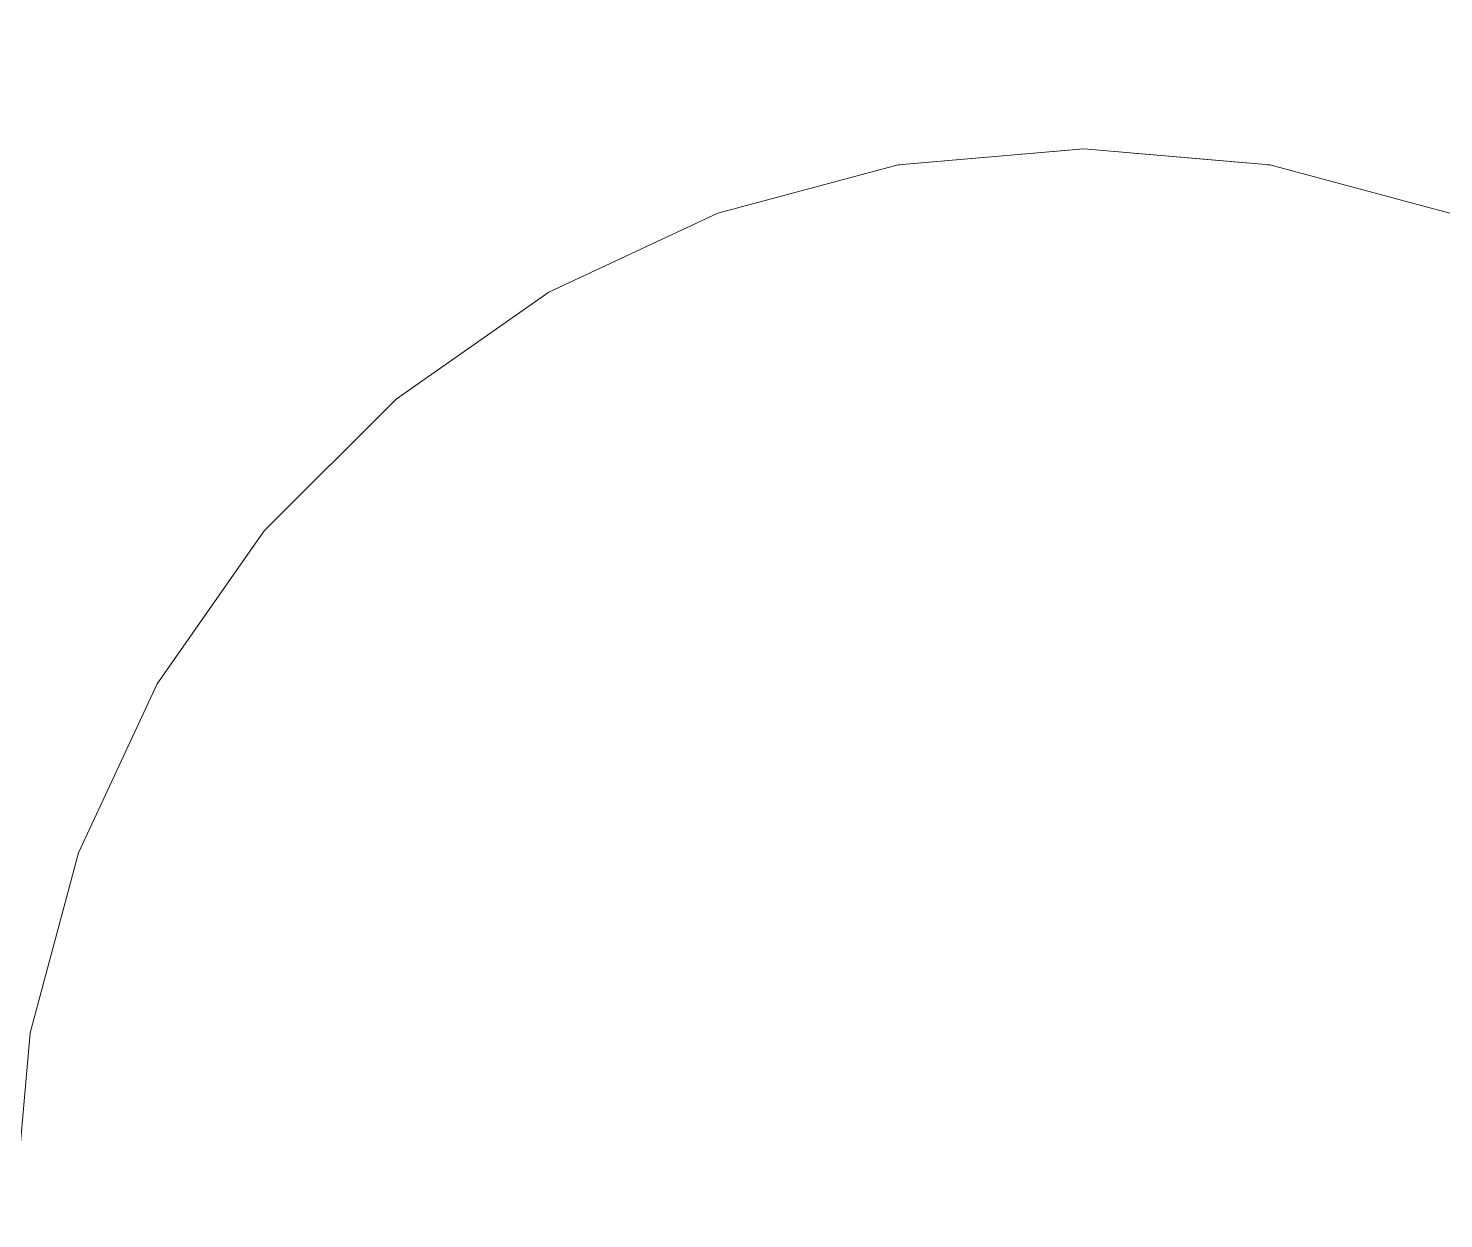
# Model space of a CAD drawing. Header units: millimetres. Extents: x 14397 to 67587, y -11631 to -8348.
# Drawn here: x 55015.61 to 55042.06, y -10483.34 to -10461.09 of the extents above; entities that cross this region are included whole.
import ezdxf

# ---------------------------------------------------------------- set-up
doc = ezdxf.new("R2010")
doc.units = ezdxf.units.MM
doc.header["$MEASUREMENT"] = 0
doc.linetypes.add('Wipeout_Contour', pattern=[1000, 0, -1000])
doc.layers.add('NewA-Ee_25_10-M_WallsInternal', color=7, linetype='Continuous')
doc.layers.add('NewA-Ee_40_20-M_GeneralFFAndEInternalMovable', color=7, linetype='Continuous')

# ---------------------------------------------------------------- blocks, each defined once
blk = doc.blocks.new('Section Elem_94_10', base_point=(69496.177, -115430.841))
at = {"color": 254, "linetype": 'Wipeout_Contour', "lineweight": 0, "ltscale": 7893286.550727231}
blk.add_wipeout([(58399.807, -8735.841), (54396.463, -8735.841), (54396.463, -11630.841), (54615.375, -11630.841), (54615.375, -11620.841), (54620.375, -11620.841), (54620.375, -10905.841), (54585.375, -10905.841), (54585.375, -10880.841), (54720.273, -10880.841), (54720.612, -10878.253), (54721.608, -10875.841), (54723.193, -10873.77), (54725.258, -10872.181), (54727.662, -10871.182), (54730.243, -10870.841), (54793.645, -10870.841), (54793.645, -10840.841), (54794.628, -10840.841), (54794.628, -10829.425), (54792.389, -10828.635), (54789.887, -10825.341), (54788.971, -10820.841), (54789.887, -10816.341), (54791.413, -10814.331), (54791.33, -10814.133), (54771.185, -10771.204), (54771.167, -10771.212), (54770.137, -10771.388), (54769.541, -10771.212), (54619.833, -10452.196), (54619.829, -10451.715), (54620.418, -10451.058), (54620.824, -10450.798), (54596.208, -10398.343), (54596.208, -10398.279), (54595.599, -10398.279), (54594.99, -10398.064), (54594.552, -10397.468), (54594.407, -10396.661), (54594.596, -10395.87), (54606.663, -10381.569), (54607.535, -10377.64), (54610.093, -10374.421), (54613.53, -10373.317), (54616.133, -10373.317), (54617.612, -10373.886), (54619.385, -10373.317), (54621.987, -10373.317), (54625.383, -10374.623), (54627.828, -10377.991), (54628.105, -10379.483), (54633.32, -10380.863), (54634.999, -10381.586), (54635.136, -10381.854), (54975.05, -10471.809), (54975.841, -10471.508), (54982.162, -10473.181), (54982.264, -10473.047), (54985.682, -10471.841), (54994.138, -10471.841), (54997.556, -10473.047), (55000.058, -10476.341), (55000.974, -10480.841), (55000.923, -10481.09), (55013.349, -10494.817), (55013.452, -10495.304), (55015.338, -10497.388), (55015.338, -10483.339), (55015.642, -10479.866), (55016.544, -10476.498), (55018.017, -10473.339), (55020.017, -10470.483), (55022.482, -10468.018), (55025.338, -10466.018), (55028.497, -10464.545), (55031.864, -10463.642), (55035.337, -10463.339), (55036.299, -10463.424), (55038.81, -10463.643), (55042.177, -10464.545), (55045.337, -10466.018), (55048.192, -10468.018), (55050.657, -10470.483), (55052.657, -10473.339), (55054.13, -10476.498), (55055.032, -10479.866), (55055.336, -10483.339), (55055.336, -10503.339), (55069.502, -10524.736), (55079.61, -10548.323), (55085.335, -10573.339), (54985.34, -10573.339), (54991.065, -10548.323), (55001.173, -10524.736), (55008.642, -10513.454), (55004.289, -10508.646), (55004.186, -10508.16), (55001.905, -10505.639), (55001.38, -10505.432), (54987.268, -10489.841), (54985.682, -10489.841), (54982.264, -10488.635), (54979.762, -10485.341), (54979.423, -10483.676), (54974.195, -10482.292), (54972.516, -10481.57), (54972.379, -10481.302), (54632.465, -10391.347), (54631.674, -10391.648), (54626.873, -10390.377), (54629.864, -10397.567), (54629.833, -10398.534), (54629.759, -10398.606), (54797.093, -10800.846), (54797.699, -10801.012), (54802.204, -10811.841), (54804.263, -10811.841), (54807.681, -10813.047), (54810.183, -10816.341), (54811.098, -10820.841), (54810.183, -10825.341), (54807.681, -10828.635), (54805.441, -10829.425), (54805.441, -10840.841), (54806.424, -10840.841), (54806.424, -10870.841), (54869.826, -10870.841), (54872.407, -10871.182), (54874.812, -10872.181), (54876.876, -10873.77), (54878.461, -10875.841), (54879.457, -10878.253), (54879.797, -10880.841), (55644.238, -10880.841), (55644.238, -10730.841), (57044.238, -10730.841), (57044.238, -9530.841), (58103.629, -9530.841), (58103.629, -11630.841), (58399.807, -11630.841)], dxfattribs=at).dxf.layer = 'NewA-Ee_25_10-M_WallsInternal'
blk = doc.blocks.new('Section Elem_105_10', base_point=(69496.177, -115430.841))
at = {"color": 254, "linetype": 'Wipeout_Contour', "lineweight": 0, "ltscale": 224117.638735}
blk.add_wipeout([(55038.611, -10483.339), (55041.987, -10483.339), (55041.886, -10479.866), (55038.561, -10479.866)], dxfattribs=at).dxf.layer = 'NewA-Ee_40_20-M_GeneralFFAndEInternalMovable'
at = {"color": 254, "linetype": 'Wipeout_Contour', "lineweight": 0, "ltscale": 224104.276942}
blk.add_wipeout([(55035.138, -10479.866), (55035.135, -10483.339), (55038.611, -10483.339), (55038.561, -10479.866)], dxfattribs=at).dxf.layer = 'NewA-Ee_40_20-M_GeneralFFAndEInternalMovable'
at = {"color": 254, "linetype": 'Wipeout_Contour', "lineweight": 0, "ltscale": 224130.41092}
blk.add_wipeout([(55045.161, -10483.339), (55045.012, -10479.866), (55041.886, -10479.866), (55041.987, -10483.339)], dxfattribs=at).dxf.layer = 'NewA-Ee_40_20-M_GeneralFFAndEInternalMovable'
at = {"color": 254, "linetype": 'Wipeout_Contour', "lineweight": 0, "ltscale": 224101.562478}
blk.add_wipeout([(55035.147, -10476.498), (55035.138, -10479.866), (55038.561, -10479.866), (55038.413, -10476.498)], dxfattribs=at).dxf.layer = 'NewA-Ee_40_20-M_GeneralFFAndEInternalMovable'
at = {"color": 254, "linetype": 'Wipeout_Contour', "lineweight": 0, "ltscale": 224126.902757}
blk.add_wipeout([(55045.012, -10479.866), (55044.569, -10476.498), (55041.586, -10476.498), (55041.886, -10479.866)], dxfattribs=at).dxf.layer = 'NewA-Ee_40_20-M_GeneralFFAndEInternalMovable'
at = {"color": 254, "linetype": 'Wipeout_Contour', "lineweight": 0, "ltscale": 224113.100566}
blk.add_wipeout([(55038.611, -10483.339), (55035.135, -10483.339), (55035.135, -10503.339), (55038.611, -10503.339)], dxfattribs=at).dxf.layer = 'NewA-Ee_40_20-M_GeneralFFAndEInternalMovable'
at = {"color": 254, "linetype": 'Wipeout_Contour', "lineweight": 0, "ltscale": 224114.520301}
blk.add_wipeout([(55041.886, -10479.866), (55041.586, -10476.498), (55038.413, -10476.498), (55038.561, -10479.866)], dxfattribs=at).dxf.layer = 'NewA-Ee_40_20-M_GeneralFFAndEInternalMovable'
at = {"color": 254, "linetype": 'Wipeout_Contour', "lineweight": 0, "ltscale": 224090.706617}
blk.add_wipeout([(55031.665, -10483.339), (55035.135, -10483.339), (55035.138, -10479.866), (55031.721, -10479.866)], dxfattribs=at).dxf.layer = 'NewA-Ee_40_20-M_GeneralFFAndEInternalMovable'
at = {"color": 254, "linetype": 'Wipeout_Contour', "lineweight": 0, "ltscale": 224098.791279}
blk.add_wipeout([(55035.162, -10473.339), (55035.147, -10476.498), (55038.413, -10476.498), (55038.172, -10473.339)], dxfattribs=at).dxf.layer = 'NewA-Ee_40_20-M_GeneralFFAndEInternalMovable'
at = {"color": 254, "linetype": 'Wipeout_Contour', "lineweight": 0, "ltscale": 224122.564685}
blk.add_wipeout([(55044.569, -10476.498), (55043.845, -10473.339), (55041.096, -10473.339), (55041.586, -10476.498)], dxfattribs=at).dxf.layer = 'NewA-Ee_40_20-M_GeneralFFAndEInternalMovable'
at = {"color": 254, "linetype": 'Wipeout_Contour', "lineweight": 0, "ltscale": 224110.949887}
blk.add_wipeout([(55038.172, -10473.339), (55038.413, -10476.498), (55041.586, -10476.498), (55041.096, -10473.339)], dxfattribs=at).dxf.layer = 'NewA-Ee_40_20-M_GeneralFFAndEInternalMovable'
at = {"color": 254, "linetype": 'Wipeout_Contour', "lineweight": 0, "ltscale": 224088.346953}
blk.add_wipeout([(55035.138, -10479.866), (55035.147, -10476.498), (55031.887, -10476.498), (55031.721, -10479.866)], dxfattribs=at).dxf.layer = 'NewA-Ee_40_20-M_GeneralFFAndEInternalMovable'
at = {"color": 254, "linetype": 'Wipeout_Contour', "lineweight": 0, "ltscale": 224117.530716}
blk.add_wipeout([(55041.096, -10473.339), (55043.845, -10473.339), (55042.863, -10470.483), (55040.431, -10470.483)], dxfattribs=at).dxf.layer = 'NewA-Ee_40_20-M_GeneralFFAndEInternalMovable'
at = {"color": 254, "linetype": 'Wipeout_Contour', "lineweight": 0, "ltscale": 224075.44068}
blk.add_wipeout([(55028.414, -10479.866), (55031.721, -10479.866), (55031.887, -10476.498), (55028.731, -10476.498)], dxfattribs=at).dxf.layer = 'NewA-Ee_40_20-M_GeneralFFAndEInternalMovable'
at = {"color": 254, "linetype": 'Wipeout_Contour', "lineweight": 0, "ltscale": 224120.313337}
blk.add_wipeout([(55041.652, -10468.018), (55042.863, -10470.483), (55045.066, -10470.483), (55043.501, -10468.018)], dxfattribs=at).dxf.layer = 'NewA-Ee_40_20-M_GeneralFFAndEInternalMovable'
at = {"color": 254, "linetype": 'Wipeout_Contour', "lineweight": 0, "ltscale": 224107.038532}
blk.add_wipeout([(55038.172, -10473.339), (55041.096, -10473.339), (55040.431, -10470.483), (55037.845, -10470.483)], dxfattribs=at).dxf.layer = 'NewA-Ee_40_20-M_GeneralFFAndEInternalMovable'
at = {"color": 254, "linetype": 'Wipeout_Contour', "lineweight": 0, "ltscale": 224077.394197}
blk.add_wipeout([(55031.665, -10483.339), (55031.721, -10479.866), (55028.414, -10479.866), (55028.307, -10483.339)], dxfattribs=at).dxf.layer = 'NewA-Ee_40_20-M_GeneralFFAndEInternalMovable'
at = {"color": 254, "linetype": 'Wipeout_Contour', "lineweight": 0, "ltscale": 224111.955996}
blk.add_wipeout([(55039.612, -10468.018), (55040.431, -10470.483), (55042.863, -10470.483), (55041.652, -10468.018)], dxfattribs=at).dxf.layer = 'NewA-Ee_40_20-M_GeneralFFAndEInternalMovable'
at = {"color": 254, "linetype": 'Wipeout_Contour', "lineweight": 0, "ltscale": 224096.050489}
blk.add_wipeout([(55035.182, -10470.483), (55035.162, -10473.339), (55038.172, -10473.339), (55037.845, -10470.483)], dxfattribs=at).dxf.layer = 'NewA-Ee_40_20-M_GeneralFFAndEInternalMovable'
at = {"color": 254, "linetype": 'Wipeout_Contour', "lineweight": 0, "ltscale": 224064.715846}
blk.add_wipeout([(55028.307, -10483.339), (55028.414, -10479.866), (55025.317, -10479.866), (55025.162, -10483.339)], dxfattribs=at).dxf.layer = 'NewA-Ee_40_20-M_GeneralFFAndEInternalMovable'
at = {"color": 254, "linetype": 'Wipeout_Contour', "lineweight": 0, "ltscale": 224112.780097}
blk.add_wipeout([(55041.652, -10468.018), (55043.501, -10468.018), (55041.687, -10466.018), (55040.249, -10466.018)], dxfattribs=at).dxf.layer = 'NewA-Ee_40_20-M_GeneralFFAndEInternalMovable'
at = {"color": 254, "linetype": 'Wipeout_Contour', "lineweight": 0, "ltscale": 224093.427497}
blk.add_wipeout([(55035.207, -10468.018), (55035.182, -10470.483), (55037.845, -10470.483), (55037.441, -10468.018)], dxfattribs=at).dxf.layer = 'NewA-Ee_40_20-M_GeneralFFAndEInternalMovable'
at = {"color": 254, "linetype": 'Wipeout_Contour', "lineweight": 0, "ltscale": 224086.326032}
blk.add_wipeout([(55031.887, -10476.498), (55035.147, -10476.498), (55035.162, -10473.339), (55032.157, -10473.339)], dxfattribs=at).dxf.layer = 'NewA-Ee_40_20-M_GeneralFFAndEInternalMovable'
at = {"color": 254, "linetype": 'Wipeout_Contour', "lineweight": 0, "ltscale": 224063.149208}
blk.add_wipeout([(55028.414, -10479.866), (55028.731, -10476.498), (55025.776, -10476.498), (55025.317, -10479.866)], dxfattribs=at).dxf.layer = 'NewA-Ee_40_20-M_GeneralFFAndEInternalMovable'
at = {"color": 254, "linetype": 'Wipeout_Contour', "lineweight": 0, "ltscale": 224061.517992}
blk.add_wipeout([(55025.162, -10483.339), (55022.327, -10483.339), (55022.327, -10503.339), (55025.162, -10503.339)], dxfattribs=at).dxf.layer = 'NewA-Ee_40_20-M_GeneralFFAndEInternalMovable'
at = {"color": 254, "linetype": 'Wipeout_Contour', "lineweight": 0, "ltscale": 224102.908184}
blk.add_wipeout([(55039.612, -10468.018), (55037.441, -10468.018), (55037.845, -10470.483), (55040.431, -10470.483)], dxfattribs=at).dxf.layer = 'NewA-Ee_40_20-M_GeneralFFAndEInternalMovable'
at = {"color": 254, "linetype": 'Wipeout_Contour', "lineweight": 0, "ltscale": 224084.701757}
blk.add_wipeout([(55035.162, -10473.339), (55035.182, -10470.483), (55032.524, -10470.483), (55032.157, -10473.339)], dxfattribs=at).dxf.layer = 'NewA-Ee_40_20-M_GeneralFFAndEInternalMovable'
at = {"color": 254, "linetype": 'Wipeout_Contour', "lineweight": 0, "ltscale": 224053.05684}
blk.add_wipeout([(55022.525, -10479.866), (55022.327, -10483.339), (55025.162, -10483.339), (55025.317, -10479.866)], dxfattribs=at).dxf.layer = 'NewA-Ee_40_20-M_GeneralFFAndEInternalMovable'
at = {"color": 254, "linetype": 'Wipeout_Contour', "lineweight": 0, "ltscale": 224106.01261}
blk.add_wipeout([(55039.612, -10468.018), (55041.652, -10468.018), (55040.249, -10466.018), (55038.662, -10466.018)], dxfattribs=at).dxf.layer = 'NewA-Ee_40_20-M_GeneralFFAndEInternalMovable'
at = {"color": 254, "linetype": 'Wipeout_Contour', "lineweight": 0, "ltscale": 224074.220044}
blk.add_wipeout([(55031.887, -10476.498), (55032.157, -10473.339), (55029.249, -10473.339), (55028.731, -10476.498)], dxfattribs=at).dxf.layer = 'NewA-Ee_40_20-M_GeneralFFAndEInternalMovable'
at = {"color": 254, "linetype": 'Wipeout_Contour', "lineweight": 0, "ltscale": 224098.688952}
blk.add_wipeout([(55039.612, -10468.018), (55038.662, -10466.018), (55036.974, -10466.018), (55037.441, -10468.018)], dxfattribs=at).dxf.layer = 'NewA-Ee_40_20-M_GeneralFFAndEInternalMovable'
at = {"color": 254, "linetype": 'Wipeout_Contour', "lineweight": 0, "ltscale": 224118.782332}
blk.add_wipeout([(55041.687, -10466.018), (55043.501, -10468.018), (55045.101, -10468.018), (55042.932, -10466.018)], dxfattribs=at).dxf.layer = 'NewA-Ee_40_20-M_GeneralFFAndEInternalMovable'
at = {"color": 254, "linetype": 'Wipeout_Contour', "lineweight": 0, "ltscale": 224062.690584}
blk.add_wipeout([(55028.731, -10476.498), (55029.249, -10473.339), (55026.526, -10473.339), (55025.776, -10476.498)], dxfattribs=at).dxf.layer = 'NewA-Ee_40_20-M_GeneralFFAndEInternalMovable'
at = {"color": 254, "linetype": 'Wipeout_Contour', "lineweight": 0, "ltscale": 224099.885207}
blk.add_wipeout([(55038.697, -10464.545), (55037.612, -10464.545), (55038.662, -10466.018), (55040.249, -10466.018)], dxfattribs=at).dxf.layer = 'NewA-Ee_40_20-M_GeneralFFAndEInternalMovable'
at = {"color": 254, "linetype": 'Wipeout_Contour', "lineweight": 0, "ltscale": 224091.009415}
blk.add_wipeout([(55035.207, -10468.018), (55037.441, -10468.018), (55036.974, -10466.018), (55035.236, -10466.018)], dxfattribs=at).dxf.layer = 'NewA-Ee_40_20-M_GeneralFFAndEInternalMovable'
at = {"color": 254, "linetype": 'Wipeout_Contour', "lineweight": 0, "ltscale": 224104.852413}
blk.add_wipeout([(55039.681, -10464.545), (55038.697, -10464.545), (55040.249, -10466.018), (55041.687, -10466.018)], dxfattribs=at).dxf.layer = 'NewA-Ee_40_20-M_GeneralFFAndEInternalMovable'
at = {"color": 254, "linetype": 'Wipeout_Contour', "lineweight": 0, "ltscale": 224083.51847}
blk.add_wipeout([(55032.524, -10470.483), (55035.182, -10470.483), (55035.207, -10468.018), (55032.977, -10468.018)], dxfattribs=at).dxf.layer = 'NewA-Ee_40_20-M_GeneralFFAndEInternalMovable'
at = {"color": 254, "linetype": 'Wipeout_Contour', "lineweight": 0, "ltscale": 224094.517284}
blk.add_wipeout([(55037.612, -10464.545), (55036.457, -10464.545), (55036.974, -10466.018), (55038.662, -10466.018)], dxfattribs=at).dxf.layer = 'NewA-Ee_40_20-M_GeneralFFAndEInternalMovable'
at = {"color": 254, "linetype": 'Wipeout_Contour', "lineweight": 0, "ltscale": 224117.864415}
blk.add_wipeout([(55041.741, -10464.545), (55044.699, -10466.018), (55045.167, -10466.018), (55042.061, -10464.545)], dxfattribs=at).dxf.layer = 'NewA-Ee_40_20-M_GeneralFFAndEInternalMovable'
at = {"color": 254, "linetype": 'Wipeout_Contour', "lineweight": 0, "ltscale": 224073.766613}
blk.add_wipeout([(55032.157, -10473.339), (55032.524, -10470.483), (55029.952, -10470.483), (55029.249, -10473.339)], dxfattribs=at).dxf.layer = 'NewA-Ee_40_20-M_GeneralFFAndEInternalMovable'
at = {"color": 254, "linetype": 'Wipeout_Contour', "lineweight": 0, "ltscale": 224115.869608}
blk.add_wipeout([(55043.946, -10466.018), (55044.699, -10466.018), (55041.741, -10464.545), (55041.226, -10464.545)], dxfattribs=at).dxf.layer = 'NewA-Ee_40_20-M_GeneralFFAndEInternalMovable'
at = {"color": 254, "linetype": 'Wipeout_Contour', "lineweight": 0, "ltscale": 224074.090833}
blk.add_wipeout([(55030.818, -10468.018), (55029.952, -10470.483), (55032.524, -10470.483), (55032.977, -10468.018)], dxfattribs=at).dxf.layer = 'NewA-Ee_40_20-M_GeneralFFAndEInternalMovable'
at = {"color": 254, "linetype": 'Wipeout_Contour', "lineweight": 0, "ltscale": 224112.971518}
blk.add_wipeout([(55042.932, -10466.018), (55043.946, -10466.018), (55041.226, -10464.545), (55040.532, -10464.545)], dxfattribs=at).dxf.layer = 'NewA-Ee_40_20-M_GeneralFFAndEInternalMovable'
at = {"color": 254, "linetype": 'Wipeout_Contour', "lineweight": 0, "ltscale": 224082.803635}
blk.add_wipeout([(55035.207, -10468.018), (55035.236, -10466.018), (55033.501, -10466.018), (55032.977, -10468.018)], dxfattribs=at).dxf.layer = 'NewA-Ee_40_20-M_GeneralFFAndEInternalMovable'
at = {"color": 254, "linetype": 'Wipeout_Contour', "lineweight": 0, "ltscale": 224063.351454}
blk.add_wipeout([(55029.249, -10473.339), (55029.952, -10470.483), (55027.543, -10470.483), (55026.526, -10473.339)], dxfattribs=at).dxf.layer = 'NewA-Ee_40_20-M_GeneralFFAndEInternalMovable'
at = {"color": 254, "linetype": 'Wipeout_Contour', "lineweight": 0, "ltscale": 224109.260572}
blk.add_wipeout([(55039.681, -10464.545), (55041.687, -10466.018), (55042.932, -10466.018), (55040.532, -10464.545)], dxfattribs=at).dxf.layer = 'NewA-Ee_40_20-M_GeneralFFAndEInternalMovable'
at = {"color": 254, "linetype": 'Wipeout_Contour', "lineweight": 0, "ltscale": 224075.178124}
blk.add_wipeout([(55033.501, -10466.018), (55031.822, -10466.018), (55030.818, -10468.018), (55032.977, -10468.018)], dxfattribs=at).dxf.layer = 'NewA-Ee_40_20-M_GeneralFFAndEInternalMovable'
at = {"color": 254, "linetype": 'Wipeout_Contour', "lineweight": 0, "ltscale": 224104.673009}
blk.add_wipeout([(55038.588, -10463.643), (55041.741, -10464.545), (55042.061, -10464.545), (55038.751, -10463.643)], dxfattribs=at).dxf.layer = 'NewA-Ee_40_20-M_GeneralFFAndEInternalMovable'
at = {"color": 254, "linetype": 'Wipeout_Contour', "lineweight": 0, "ltscale": 224065.109253}
blk.add_wipeout([(55027.543, -10470.483), (55029.952, -10470.483), (55030.818, -10468.018), (55028.797, -10468.018)], dxfattribs=at).dxf.layer = 'NewA-Ee_40_20-M_GeneralFFAndEInternalMovable'
at = {"color": 254, "linetype": 'Wipeout_Contour', "lineweight": 0, "ltscale": 224103.464462}
blk.add_wipeout([(55038.327, -10463.643), (55041.226, -10464.545), (55041.741, -10464.545), (55038.588, -10463.643)], dxfattribs=at).dxf.layer = 'NewA-Ee_40_20-M_GeneralFFAndEInternalMovable'
at = {"color": 254, "linetype": 'Wipeout_Contour', "lineweight": 0, "ltscale": 224053.773854}
blk.add_wipeout([(55024.07, -10473.339), (55026.526, -10473.339), (55027.543, -10470.483), (55025.371, -10470.483)], dxfattribs=at).dxf.layer = 'NewA-Ee_40_20-M_GeneralFFAndEInternalMovable'
at = {"color": 254, "linetype": 'Wipeout_Contour', "lineweight": 0, "ltscale": 224101.704603}
blk.add_wipeout([(55040.532, -10464.545), (55041.226, -10464.545), (55038.327, -10463.643), (55037.975, -10463.643)], dxfattribs=at).dxf.layer = 'NewA-Ee_40_20-M_GeneralFFAndEInternalMovable'
at = {"color": 254, "linetype": 'Wipeout_Contour', "lineweight": 0, "ltscale": 224056.849066}
blk.add_wipeout([(55025.371, -10470.483), (55027.543, -10470.483), (55028.797, -10468.018), (55026.974, -10468.018)], dxfattribs=at).dxf.layer = 'NewA-Ee_40_20-M_GeneralFFAndEInternalMovable'
at = {"color": 254, "linetype": 'Wipeout_Contour', "lineweight": 0, "ltscale": 224052.088464}
blk.add_wipeout([(55024.07, -10473.339), (55023.112, -10476.498), (55025.776, -10476.498), (55026.526, -10473.339)], dxfattribs=at).dxf.layer = 'NewA-Ee_40_20-M_GeneralFFAndEInternalMovable'
at = {"color": 254, "linetype": 'Wipeout_Contour', "lineweight": 0, "ltscale": 224099.450184}
blk.add_wipeout([(55039.681, -10464.545), (55040.532, -10464.545), (55037.975, -10463.643), (55037.542, -10463.643)], dxfattribs=at).dxf.layer = 'NewA-Ee_40_20-M_GeneralFFAndEInternalMovable'
at = {"color": 254, "linetype": 'Wipeout_Contour', "lineweight": 0, "ltscale": 224067.9076}
blk.add_wipeout([(55030.818, -10468.018), (55031.822, -10466.018), (55030.25, -10466.018), (55028.797, -10468.018)], dxfattribs=at).dxf.layer = 'NewA-Ee_40_20-M_GeneralFFAndEInternalMovable'
at = {"color": 254, "linetype": 'Wipeout_Contour', "lineweight": 0, "ltscale": 224051.846199}
blk.add_wipeout([(55023.112, -10476.498), (55022.525, -10479.866), (55025.317, -10479.866), (55025.776, -10476.498)], dxfattribs=at).dxf.layer = 'NewA-Ee_40_20-M_GeneralFFAndEInternalMovable'
at = {"color": 254, "linetype": 'Wipeout_Contour', "lineweight": 0, "ltscale": 224096.774504}
blk.add_wipeout([(55038.697, -10464.545), (55039.681, -10464.545), (55037.542, -10463.643), (55037.043, -10463.643)], dxfattribs=at).dxf.layer = 'NewA-Ee_40_20-M_GeneralFFAndEInternalMovable'
at = {"color": 254, "linetype": 'Wipeout_Contour', "lineweight": 0, "ltscale": 224061.218585}
blk.add_wipeout([(55026.974, -10468.018), (55028.797, -10468.018), (55030.25, -10466.018), (55028.832, -10466.018)], dxfattribs=at).dxf.layer = 'NewA-Ee_40_20-M_GeneralFFAndEInternalMovable'
at = {"color": 254, "linetype": 'Wipeout_Contour', "lineweight": 0, "ltscale": 224041.875308}
blk.add_wipeout([(55020.819, -10476.498), (55020.122, -10479.866), (55022.525, -10479.866), (55023.112, -10476.498)], dxfattribs=at).dxf.layer = 'NewA-Ee_40_20-M_GeneralFFAndEInternalMovable'
at = {"color": 254, "linetype": 'Wipeout_Contour', "lineweight": 0, "ltscale": 224093.76727}
blk.add_wipeout([(55037.612, -10464.545), (55038.697, -10464.545), (55037.043, -10463.643), (55036.492, -10463.643)], dxfattribs=at).dxf.layer = 'NewA-Ee_40_20-M_GeneralFFAndEInternalMovable'
at = {"color": 254, "linetype": 'Wipeout_Contour', "lineweight": 0, "ltscale": 224055.317589}
blk.add_wipeout([(55025.406, -10468.018), (55026.974, -10468.018), (55028.832, -10466.018), (55027.612, -10466.018)], dxfattribs=at).dxf.layer = 'NewA-Ee_40_20-M_GeneralFFAndEInternalMovable'
at = {"color": 254, "linetype": 'Wipeout_Contour', "lineweight": 0, "ltscale": 224042.736359}
blk.add_wipeout([(55020.819, -10476.498), (55023.112, -10476.498), (55024.07, -10473.339), (55021.957, -10473.339)], dxfattribs=at).dxf.layer = 'NewA-Ee_40_20-M_GeneralFFAndEInternalMovable'
at = {"color": 254, "linetype": 'Wipeout_Contour', "lineweight": 0, "ltscale": 224042.771377}
blk.add_wipeout([(55019.887, -10483.339), (55022.327, -10483.339), (55022.525, -10479.866), (55020.122, -10479.866)], dxfattribs=at).dxf.layer = 'NewA-Ee_40_20-M_GeneralFFAndEInternalMovable'
at = {"color": 254, "linetype": 'Wipeout_Contour', "lineweight": 0, "ltscale": 224090.537973}
blk.add_wipeout([(55035.906, -10463.643), (55036.457, -10464.545), (55037.612, -10464.545), (55036.492, -10463.643)], dxfattribs=at).dxf.layer = 'NewA-Ee_40_20-M_GeneralFFAndEInternalMovable'
at = {"color": 254, "linetype": 'Wipeout_Contour', "lineweight": 0, "ltscale": 224105.290832}
blk.add_wipeout([(55042.061, -10464.545), (55042.177, -10464.545), (55038.81, -10463.643), (55038.751, -10463.643)], dxfattribs=at).dxf.layer = 'NewA-Ee_40_20-M_GeneralFFAndEInternalMovable'
at = {"color": 254, "linetype": 'Wipeout_Contour', "lineweight": 0, "ltscale": 224049.562973}
blk.add_wipeout([(55023.502, -10470.483), (55025.371, -10470.483), (55026.974, -10468.018), (55025.406, -10468.018)], dxfattribs=at).dxf.layer = 'NewA-Ee_40_20-M_GeneralFFAndEInternalMovable'
at = {"color": 254, "linetype": 'Wipeout_Contour', "lineweight": 0, "ltscale": 224034.919025}
blk.add_wipeout([(55018.967, -10476.498), (55020.819, -10476.498), (55021.957, -10473.339), (55020.25, -10473.339)], dxfattribs=at).dxf.layer = 'NewA-Ee_40_20-M_GeneralFFAndEInternalMovable'
at = {"color": 254, "linetype": 'Wipeout_Contour', "lineweight": 0, "ltscale": 168069.962432}
blk.add_wipeout([(55038.81, -10463.643), (55035.337, -10463.339), (55038.751, -10463.643)], dxfattribs=at).dxf.layer = 'NewA-Ee_40_20-M_GeneralFFAndEInternalMovable'
at = {"color": 254, "linetype": 'Wipeout_Contour', "lineweight": 0, "ltscale": 224088.88576}
blk.add_wipeout([(55035.268, -10464.545), (55035.236, -10466.018), (55036.974, -10466.018), (55036.457, -10464.545)], dxfattribs=at).dxf.layer = 'NewA-Ee_40_20-M_GeneralFFAndEInternalMovable'
at = {"color": 254, "linetype": 'Wipeout_Contour', "lineweight": 0, "ltscale": 224050.386171}
blk.add_wipeout([(55026.627, -10466.018), (55024.139, -10468.018), (55025.406, -10468.018), (55027.612, -10466.018)], dxfattribs=at).dxf.layer = 'NewA-Ee_40_20-M_GeneralFFAndEInternalMovable'
at = {"color": 254, "linetype": 'Wipeout_Contour', "lineweight": 0, "ltscale": 224033.539844}
blk.add_wipeout([(55020.122, -10479.866), (55020.819, -10476.498), (55018.967, -10476.498), (55018.181, -10479.866)], dxfattribs=at).dxf.layer = 'NewA-Ee_40_20-M_GeneralFFAndEInternalMovable'
at = {"color": 254, "linetype": 'Wipeout_Contour', "lineweight": 0, "ltscale": 168069.775}
blk.add_wipeout([(55038.751, -10463.643), (55035.337, -10463.339), (55038.588, -10463.643)], dxfattribs=at).dxf.layer = 'NewA-Ee_40_20-M_GeneralFFAndEInternalMovable'
at = {"color": 254, "linetype": 'Wipeout_Contour', "lineweight": 0, "ltscale": 224082.561363}
blk.add_wipeout([(55034.081, -10464.545), (55033.501, -10466.018), (55035.236, -10466.018), (55035.268, -10464.545)], dxfattribs=at).dxf.layer = 'NewA-Ee_40_20-M_GeneralFFAndEInternalMovable'
at = {"color": 254, "linetype": 'Wipeout_Contour', "lineweight": 0, "ltscale": 224043.473719}
blk.add_wipeout([(55024.139, -10468.018), (55021.992, -10470.483), (55023.502, -10470.483), (55025.406, -10468.018)], dxfattribs=at).dxf.layer = 'NewA-Ee_40_20-M_GeneralFFAndEInternalMovable'
at = {"color": 254, "linetype": 'Wipeout_Contour', "lineweight": 0, "ltscale": 224028.874908}
blk.add_wipeout([(55019.002, -10473.339), (55017.613, -10476.498), (55018.967, -10476.498), (55020.25, -10473.339)], dxfattribs=at).dxf.layer = 'NewA-Ee_40_20-M_GeneralFFAndEInternalMovable'
at = {"color": 254, "linetype": 'Wipeout_Contour', "lineweight": 0, "ltscale": 224034.172124}
blk.add_wipeout([(55019.887, -10483.339), (55020.122, -10479.866), (55018.181, -10479.866), (55017.916, -10483.339)], dxfattribs=at).dxf.layer = 'NewA-Ee_40_20-M_GeneralFFAndEInternalMovable'
at = {"layer": 'NewA-Ee_40_20-M_GeneralFFAndEInternalMovable', "color": 6, "linetype": 'Continuous', "lineweight": 13}
blk.add_line((55038.81, -10463.643), (55042.177, -10464.545), dxfattribs=at)
at = {"color": 254, "linetype": 'Wipeout_Contour', "lineweight": 0, "ltscale": 168067.245181}
blk.add_wipeout([(55035.337, -10463.339), (55037.043, -10463.643), (55037.542, -10463.643)], dxfattribs=at).dxf.layer = 'NewA-Ee_40_20-M_GeneralFFAndEInternalMovable'
at = {"color": 254, "linetype": 'Wipeout_Contour', "lineweight": 0, "ltscale": 224076.987476}
blk.add_wipeout([(55032.933, -10464.545), (55031.822, -10466.018), (55033.501, -10466.018), (55034.081, -10464.545)], dxfattribs=at).dxf.layer = 'NewA-Ee_40_20-M_GeneralFFAndEInternalMovable'
at = {"color": 254, "linetype": 'Wipeout_Contour', "lineweight": 0, "ltscale": 224045.325768}
blk.add_wipeout([(55021.957, -10473.339), (55024.07, -10473.339), (55025.371, -10470.483), (55023.502, -10470.483)], dxfattribs=at).dxf.layer = 'NewA-Ee_40_20-M_GeneralFFAndEInternalMovable'
at = {"color": 254, "linetype": 'Wipeout_Contour', "lineweight": 0, "ltscale": 224027.520475}
blk.add_wipeout([(55016.762, -10479.866), (55016.475, -10483.339), (55017.916, -10483.339), (55018.181, -10479.866)], dxfattribs=at).dxf.layer = 'NewA-Ee_40_20-M_GeneralFFAndEInternalMovable'
at = {"color": 254, "linetype": 'Wipeout_Contour', "lineweight": 0, "ltscale": 168068.099121}
blk.add_wipeout([(55035.337, -10463.339), (55037.542, -10463.643), (55037.975, -10463.643)], dxfattribs=at).dxf.layer = 'NewA-Ee_40_20-M_GeneralFFAndEInternalMovable'
at = {"color": 254, "linetype": 'Wipeout_Contour', "lineweight": 0, "ltscale": 224071.657288}
blk.add_wipeout([(55030.25, -10466.018), (55031.822, -10466.018), (55032.933, -10464.545), (55031.857, -10464.545)], dxfattribs=at).dxf.layer = 'NewA-Ee_40_20-M_GeneralFFAndEInternalMovable'
at = {"color": 254, "linetype": 'Wipeout_Contour', "lineweight": 0, "ltscale": 224038.767818}
blk.add_wipeout([(55023.213, -10468.018), (55020.888, -10470.483), (55021.992, -10470.483), (55024.139, -10468.018)], dxfattribs=at).dxf.layer = 'NewA-Ee_40_20-M_GeneralFFAndEInternalMovable'
at = {"color": 254, "linetype": 'Wipeout_Contour', "lineweight": 0, "ltscale": 224027.093667}
blk.add_wipeout([(55017.613, -10476.498), (55016.762, -10479.866), (55018.181, -10479.866), (55018.967, -10476.498)], dxfattribs=at).dxf.layer = 'NewA-Ee_40_20-M_GeneralFFAndEInternalMovable'
at = {"color": 254, "linetype": 'Wipeout_Contour', "lineweight": 0, "ltscale": 168066.308016}
blk.add_wipeout([(55035.337, -10463.339), (55036.492, -10463.643), (55037.043, -10463.643)], dxfattribs=at).dxf.layer = 'NewA-Ee_40_20-M_GeneralFFAndEInternalMovable'
at = {"color": 254, "linetype": 'Wipeout_Contour', "lineweight": 0, "ltscale": 224066.747178}
blk.add_wipeout([(55028.832, -10466.018), (55030.25, -10466.018), (55031.857, -10464.545), (55030.887, -10464.545)], dxfattribs=at).dxf.layer = 'NewA-Ee_40_20-M_GeneralFFAndEInternalMovable'
at = {"color": 254, "linetype": 'Wipeout_Contour', "lineweight": 0, "ltscale": 224038.264799}
blk.add_wipeout([(55021.957, -10473.339), (55023.502, -10470.483), (55021.992, -10470.483), (55020.25, -10473.339)], dxfattribs=at).dxf.layer = 'NewA-Ee_40_20-M_GeneralFFAndEInternalMovable'
at = {"color": 254, "linetype": 'Wipeout_Contour', "lineweight": 0, "ltscale": 224024.789259}
blk.add_wipeout([(55016.797, -10476.498), (55017.613, -10476.498), (55019.002, -10473.339), (55018.25, -10473.339)], dxfattribs=at).dxf.layer = 'NewA-Ee_40_20-M_GeneralFFAndEInternalMovable'
at = {"color": 254, "linetype": 'Wipeout_Contour', "lineweight": 0, "ltscale": 168068.824618}
blk.add_wipeout([(55038.327, -10463.643), (55035.337, -10463.339), (55037.975, -10463.643)], dxfattribs=at).dxf.layer = 'NewA-Ee_40_20-M_GeneralFFAndEInternalMovable'
at = {"color": 254, "linetype": 'Wipeout_Contour', "lineweight": 0, "ltscale": 224068.431808}
blk.add_wipeout([(55029.379, -10464.545), (55030.053, -10464.545), (55032.654, -10463.643), (55032.312, -10463.643)], dxfattribs=at).dxf.layer = 'NewA-Ee_40_20-M_GeneralFFAndEInternalMovable'
at = {"color": 254, "linetype": 'Wipeout_Contour', "lineweight": 0, "ltscale": 224032.806674}
blk.add_wipeout([(55020.888, -10470.483), (55019.002, -10473.339), (55020.25, -10473.339), (55021.992, -10470.483)], dxfattribs=at).dxf.layer = 'NewA-Ee_40_20-M_GeneralFFAndEInternalMovable'
at = {"color": 254, "linetype": 'Wipeout_Contour', "lineweight": 0, "ltscale": 224022.733939}
blk.add_wipeout([(55016.762, -10479.866), (55017.613, -10476.498), (55016.797, -10476.498), (55015.907, -10479.866)], dxfattribs=at).dxf.layer = 'NewA-Ee_40_20-M_GeneralFFAndEInternalMovable'
at = {"color": 254, "linetype": 'Wipeout_Contour', "lineweight": 0, "ltscale": 168069.39067}
blk.add_wipeout([(55038.588, -10463.643), (55035.337, -10463.339), (55038.327, -10463.643)], dxfattribs=at).dxf.layer = 'NewA-Ee_40_20-M_GeneralFFAndEInternalMovable'
at = {"color": 254, "linetype": 'Wipeout_Contour', "lineweight": 0, "ltscale": 224062.413205}
blk.add_wipeout([(55027.612, -10466.018), (55028.832, -10466.018), (55030.887, -10464.545), (55030.053, -10464.545)], dxfattribs=at).dxf.layer = 'NewA-Ee_40_20-M_GeneralFFAndEInternalMovable'
at = {"color": 254, "linetype": 'Wipeout_Contour', "lineweight": 0, "ltscale": 224023.018958}
blk.add_wipeout([(55016.475, -10483.339), (55016.762, -10479.866), (55015.907, -10479.866), (55015.607, -10483.339)], dxfattribs=at).dxf.layer = 'NewA-Ee_40_20-M_GeneralFFAndEInternalMovable'
at = {"color": 254, "linetype": 'Wipeout_Contour', "lineweight": 0, "ltscale": 224087.166653}
blk.add_wipeout([(55035.302, -10463.643), (55035.268, -10464.545), (55036.457, -10464.545), (55035.906, -10463.643)], dxfattribs=at).dxf.layer = 'NewA-Ee_40_20-M_GeneralFFAndEInternalMovable'
at = {"color": 254, "linetype": 'Wipeout_Contour', "lineweight": 0, "ltscale": 224058.791057}
blk.add_wipeout([(55030.053, -10464.545), (55029.379, -10464.545), (55026.627, -10466.018), (55027.612, -10466.018)], dxfattribs=at).dxf.layer = 'NewA-Ee_40_20-M_GeneralFFAndEInternalMovable'
at = {"color": 254, "linetype": 'Wipeout_Contour', "lineweight": 0, "ltscale": 224020.596883}
blk.add_wipeout([(55016.544, -10476.498), (55015.642, -10479.866), (55015.907, -10479.866), (55016.797, -10476.498)], dxfattribs=at).dxf.layer = 'NewA-Ee_40_20-M_GeneralFFAndEInternalMovable'
at = {"color": 254, "linetype": 'Wipeout_Contour', "lineweight": 0, "ltscale": 224082.750621}
blk.add_wipeout([(55034.081, -10464.545), (55035.268, -10464.545), (55035.302, -10463.643), (55034.699, -10463.643)], dxfattribs=at).dxf.layer = 'NewA-Ee_40_20-M_GeneralFFAndEInternalMovable'
at = {"color": 254, "linetype": 'Wipeout_Contour', "lineweight": 0, "ltscale": 224055.993587}
blk.add_wipeout([(55025.906, -10466.018), (55026.627, -10466.018), (55029.379, -10464.545), (55028.886, -10464.545)], dxfattribs=at).dxf.layer = 'NewA-Ee_40_20-M_GeneralFFAndEInternalMovable'
at = {"color": 254, "linetype": 'Wipeout_Contour', "lineweight": 0, "ltscale": 224022.789686}
blk.add_wipeout([(55018.018, -10473.339), (55016.544, -10476.498), (55016.797, -10476.498), (55018.25, -10473.339)], dxfattribs=at).dxf.layer = 'NewA-Ee_40_20-M_GeneralFFAndEInternalMovable'
at = {"color": 254, "linetype": 'Wipeout_Contour', "lineweight": 0, "ltscale": 224020.8065}
blk.add_wipeout([(55015.642, -10479.866), (55015.338, -10483.339), (55015.607, -10483.339), (55015.907, -10479.866)], dxfattribs=at).dxf.layer = 'NewA-Ee_40_20-M_GeneralFFAndEInternalMovable'
at = {"layer": 'NewA-Ee_40_20-M_GeneralFFAndEInternalMovable', "color": 6, "linetype": 'Continuous', "lineweight": 13}
for p, q in [((55016.544, -10476.498), (55015.642, -10479.866)), ((55015.642, -10479.866), (55015.338, -10483.339))]:
    blk.add_line(p, q, dxfattribs=at)
at = {"color": 254, "linetype": 'Wipeout_Contour', "lineweight": 0, "ltscale": 168065.3719}
blk.add_wipeout([(55035.337, -10463.339), (55035.906, -10463.643), (55036.492, -10463.643)], dxfattribs=at).dxf.layer = 'NewA-Ee_40_20-M_GeneralFFAndEInternalMovable'
at = {"color": 254, "linetype": 'Wipeout_Contour', "lineweight": 0, "ltscale": 224066.73329}
blk.add_wipeout([(55028.886, -10464.545), (55029.379, -10464.545), (55032.312, -10463.643), (55032.062, -10463.643)], dxfattribs=at).dxf.layer = 'NewA-Ee_40_20-M_GeneralFFAndEInternalMovable'
at = {"color": 254, "linetype": 'Wipeout_Contour', "lineweight": 0, "ltscale": 224079.447424}
blk.add_wipeout([(55032.933, -10464.545), (55034.081, -10464.545), (55034.699, -10463.643), (55034.116, -10463.643)], dxfattribs=at).dxf.layer = 'NewA-Ee_40_20-M_GeneralFFAndEInternalMovable'
at = {"color": 254, "linetype": 'Wipeout_Contour', "lineweight": 0, "ltscale": 168064.629372}
blk.add_wipeout([(55035.302, -10463.643), (55035.906, -10463.643), (55035.337, -10463.339)], dxfattribs=at).dxf.layer = 'NewA-Ee_40_20-M_GeneralFFAndEInternalMovable'
at = {"color": 254, "linetype": 'Wipeout_Contour', "lineweight": 0, "ltscale": 224065.043955}
blk.add_wipeout([(55028.497, -10464.545), (55028.589, -10464.545), (55031.911, -10463.643), (55031.864, -10463.643)], dxfattribs=at).dxf.layer = 'NewA-Ee_40_20-M_GeneralFFAndEInternalMovable'
at = {"color": 254, "linetype": 'Wipeout_Contour', "lineweight": 0, "ltscale": 168062.573431}
blk.add_wipeout([(55034.699, -10463.643), (55035.302, -10463.643), (55035.337, -10463.339)], dxfattribs=at).dxf.layer = 'NewA-Ee_40_20-M_GeneralFFAndEInternalMovable'
at = {"color": 254, "linetype": 'Wipeout_Contour', "lineweight": 0, "ltscale": 224076.23738}
blk.add_wipeout([(55031.857, -10464.545), (55032.933, -10464.545), (55034.116, -10463.643), (55033.57, -10463.643)], dxfattribs=at).dxf.layer = 'NewA-Ee_40_20-M_GeneralFFAndEInternalMovable'
at = {"color": 254, "linetype": 'Wipeout_Contour', "lineweight": 0, "ltscale": 224054.108136}
blk.add_wipeout([(55025.472, -10466.018), (55025.906, -10466.018), (55028.886, -10464.545), (55028.589, -10464.545)], dxfattribs=at).dxf.layer = 'NewA-Ee_40_20-M_GeneralFFAndEInternalMovable'
at = {"color": 254, "linetype": 'Wipeout_Contour', "lineweight": 0, "ltscale": 168061.867653}
blk.add_wipeout([(55035.337, -10463.339), (55034.116, -10463.643), (55034.699, -10463.643)], dxfattribs=at).dxf.layer = 'NewA-Ee_40_20-M_GeneralFFAndEInternalMovable'
at = {"color": 254, "linetype": 'Wipeout_Contour', "lineweight": 0, "ltscale": 224073.263431}
blk.add_wipeout([(55030.887, -10464.545), (55031.857, -10464.545), (55033.57, -10463.643), (55033.078, -10463.643)], dxfattribs=at).dxf.layer = 'NewA-Ee_40_20-M_GeneralFFAndEInternalMovable'
at = {"color": 254, "linetype": 'Wipeout_Contour', "lineweight": 0, "ltscale": 224053.194358}
blk.add_wipeout([(55025.472, -10466.018), (55028.589, -10464.545), (55028.497, -10464.545), (55025.338, -10466.018)], dxfattribs=at).dxf.layer = 'NewA-Ee_40_20-M_GeneralFFAndEInternalMovable'
at = {"color": 254, "linetype": 'Wipeout_Contour', "lineweight": 0, "ltscale": 168060.924002}
blk.add_wipeout([(55035.337, -10463.339), (55033.57, -10463.643), (55034.116, -10463.643)], dxfattribs=at).dxf.layer = 'NewA-Ee_40_20-M_GeneralFFAndEInternalMovable'
at = {"color": 254, "linetype": 'Wipeout_Contour', "lineweight": 0, "ltscale": 224070.632325}
blk.add_wipeout([(55030.053, -10464.545), (55030.887, -10464.545), (55033.078, -10463.643), (55032.654, -10463.643)], dxfattribs=at).dxf.layer = 'NewA-Ee_40_20-M_GeneralFFAndEInternalMovable'
at = {"color": 254, "linetype": 'Wipeout_Contour', "lineweight": 0, "ltscale": 224046.576117}
blk.add_wipeout([(55025.906, -10466.018), (55023.213, -10468.018), (55024.139, -10468.018), (55026.627, -10466.018)], dxfattribs=at).dxf.layer = 'NewA-Ee_40_20-M_GeneralFFAndEInternalMovable'
at = {"color": 254, "linetype": 'Wipeout_Contour', "lineweight": 0, "ltscale": 168059.99339}
blk.add_wipeout([(55033.078, -10463.643), (55033.57, -10463.643), (55035.337, -10463.339)], dxfattribs=at).dxf.layer = 'NewA-Ee_40_20-M_GeneralFFAndEInternalMovable'
at = {"color": 254, "linetype": 'Wipeout_Contour', "lineweight": 0, "ltscale": 224065.591555}
blk.add_wipeout([(55028.589, -10464.545), (55028.886, -10464.545), (55032.062, -10463.643), (55031.911, -10463.643)], dxfattribs=at).dxf.layer = 'NewA-Ee_40_20-M_GeneralFFAndEInternalMovable'
at = {"color": 254, "linetype": 'Wipeout_Contour', "lineweight": 0, "ltscale": 224044.005154}
blk.add_wipeout([(55025.472, -10466.018), (55022.655, -10468.018), (55023.213, -10468.018), (55025.906, -10466.018)], dxfattribs=at).dxf.layer = 'NewA-Ee_40_20-M_GeneralFFAndEInternalMovable'
at = {"color": 254, "linetype": 'Wipeout_Contour', "lineweight": 0, "ltscale": 168059.15239}
blk.add_wipeout([(55032.654, -10463.643), (55033.078, -10463.643), (55035.337, -10463.339)], dxfattribs=at).dxf.layer = 'NewA-Ee_40_20-M_GeneralFFAndEInternalMovable'
at = {"color": 254, "linetype": 'Wipeout_Contour', "lineweight": 0, "ltscale": 224035.589996}
blk.add_wipeout([(55023.213, -10468.018), (55022.655, -10468.018), (55020.223, -10470.483), (55020.888, -10470.483)], dxfattribs=at).dxf.layer = 'NewA-Ee_40_20-M_GeneralFFAndEInternalMovable'
at = {"color": 254, "linetype": 'Wipeout_Contour', "lineweight": 0, "ltscale": 168058.443984}
blk.add_wipeout([(55032.312, -10463.643), (55032.654, -10463.643), (55035.337, -10463.339)], dxfattribs=at).dxf.layer = 'NewA-Ee_40_20-M_GeneralFFAndEInternalMovable'
at = {"color": 254, "linetype": 'Wipeout_Contour', "lineweight": 0, "ltscale": 224042.753654}
blk.add_wipeout([(55025.338, -10466.018), (55022.482, -10468.018), (55022.655, -10468.018), (55025.472, -10466.018)], dxfattribs=at).dxf.layer = 'NewA-Ee_40_20-M_GeneralFFAndEInternalMovable'
at = {"color": 254, "linetype": 'Wipeout_Contour', "lineweight": 0, "ltscale": 224029.118911}
blk.add_wipeout([(55019.002, -10473.339), (55020.888, -10470.483), (55020.223, -10470.483), (55018.25, -10473.339)], dxfattribs=at).dxf.layer = 'NewA-Ee_40_20-M_GeneralFFAndEInternalMovable'
at = {"layer": 'NewA-Ee_40_20-M_GeneralFFAndEInternalMovable', "color": 6, "linetype": 'Continuous', "lineweight": 13}
blk.add_line((55028.497, -10464.545), (55025.338, -10466.018), dxfattribs=at)
at = {"color": 254, "linetype": 'Wipeout_Contour', "lineweight": 0, "ltscale": 168057.897997}
blk.add_wipeout([(55032.312, -10463.643), (55035.337, -10463.339), (55032.062, -10463.643)], dxfattribs=at).dxf.layer = 'NewA-Ee_40_20-M_GeneralFFAndEInternalMovable'
at = {"color": 254, "linetype": 'Wipeout_Contour', "lineweight": 0, "ltscale": 224034.039376}
blk.add_wipeout([(55022.482, -10468.018), (55020.017, -10470.483), (55020.223, -10470.483), (55022.655, -10468.018)], dxfattribs=at).dxf.layer = 'NewA-Ee_40_20-M_GeneralFFAndEInternalMovable'
at = {"layer": 'NewA-Ee_40_20-M_GeneralFFAndEInternalMovable', "color": 6, "linetype": 'Continuous', "lineweight": 13}
blk.add_line((55025.338, -10466.018), (55022.482, -10468.018), dxfattribs=at)
at = {"color": 254, "linetype": 'Wipeout_Contour', "lineweight": 0, "ltscale": 168057.535856}
blk.add_wipeout([(55032.062, -10463.643), (55035.337, -10463.339), (55031.911, -10463.643)], dxfattribs=at).dxf.layer = 'NewA-Ee_40_20-M_GeneralFFAndEInternalMovable'
at = {"color": 254, "linetype": 'Wipeout_Contour', "lineweight": 0, "ltscale": 224027.316523}
blk.add_wipeout([(55020.017, -10470.483), (55018.018, -10473.339), (55018.25, -10473.339), (55020.223, -10470.483)], dxfattribs=at).dxf.layer = 'NewA-Ee_40_20-M_GeneralFFAndEInternalMovable'
at = {"layer": 'NewA-Ee_40_20-M_GeneralFFAndEInternalMovable', "color": 6, "linetype": 'Continuous', "lineweight": 13}
for p, q in [((55022.482, -10468.018), (55020.017, -10470.483)), ((55020.017, -10470.483), (55018.018, -10473.339)), ((55018.018, -10473.339), (55016.544, -10476.498))]:
    blk.add_line(p, q, dxfattribs=at)
at = {"color": 254, "linetype": 'Wipeout_Contour', "lineweight": 0, "ltscale": 168057.371943}
blk.add_wipeout([(55031.911, -10463.643), (55035.337, -10463.339), (55031.864, -10463.643)], dxfattribs=at).dxf.layer = 'NewA-Ee_40_20-M_GeneralFFAndEInternalMovable'
at = {"layer": 'NewA-Ee_40_20-M_GeneralFFAndEInternalMovable', "color": 6, "linetype": 'Continuous', "lineweight": 13}
for p, q in [((55035.337, -10463.339), (55031.864, -10463.643)), ((55035.337, -10463.339), (55038.81, -10463.643)), ((55031.864, -10463.643), (55028.497, -10464.545))]:
    blk.add_line(p, q, dxfattribs=at)

msp = doc.modelspace()

# ---------------------------------------------------------------- block references
at = {"layer": 'NewA-Ee_25_10-M_WallsInternal', "lineweight": 0}
msp.add_blockref('Section Elem_94_10', (69496.177, -115430.841), dxfattribs=at)

# ---------------------------------------------------------------- next in the draw order: block references
at = {"layer": 'NewA-Ee_40_20-M_GeneralFFAndEInternalMovable', "lineweight": 0}
msp.add_blockref('Section Elem_105_10', (69496.177, -115430.841), dxfattribs=at)

doc.saveas('drawing.dxf')
